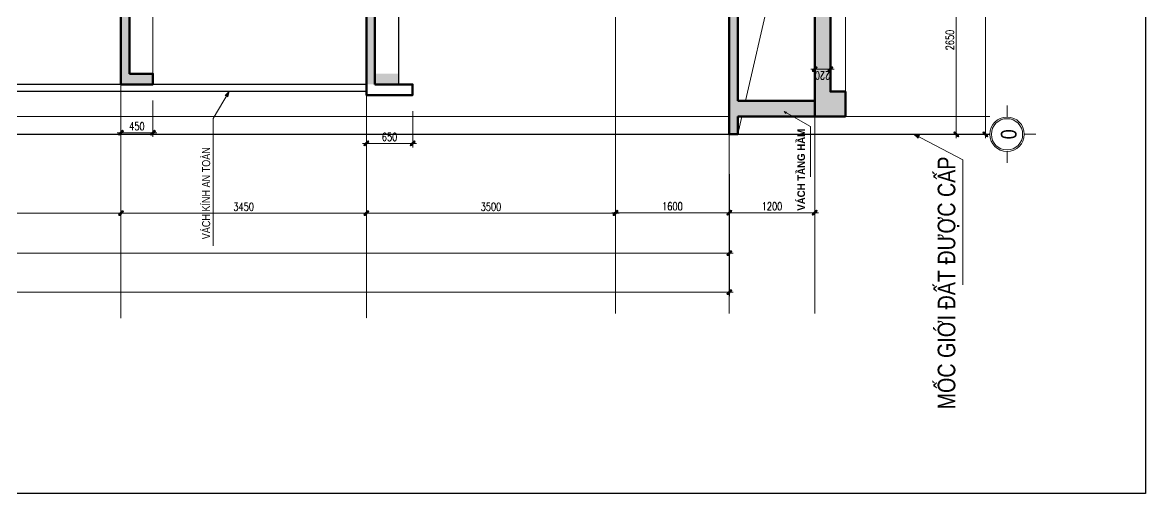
# Model space of a CAD drawing. Extents: x -165145 to 691808, y -202842 to 311040.
# Drawn here: x 63747 to 79529, y 28930 to 35552 of the extents above; entities that cross this region are included whole.
import ezdxf
from ezdxf.enums import TextEntityAlignment as Align

# ---------------------------------------------------------------- set-up
doc = ezdxf.new("R2010")
doc.units = 0
doc.header["$LTSCALE"] = 10
doc.header["$MEASUREMENT"] = 0
for name, pattern in [('ACAD_ISO04W100', [30, 24, -3, 0, -3]), ('HIDDEN', [2.3807, 1.587, -0.7937]), ('TIM', [26.01, 10, -3, 0.01, -3, 10])]:
    doc.linetypes.add(name, pattern=pattern)
doc.layers.get('Defpoints').update_dxf_attribs({"color": 5, "linetype": 'CONTINUOUS'})
for name, color, linetype, lineweight in [('ARROWS', 1, 'CONTINUOUS', 0), ('DIM', 8, 'CONTINUOUS', 13), ('GE_KC_NETKHUAT', 9, 'HIDDEN', 20), ('netchia', 2, 'CONTINUOUS', 20), ('TEXT', 4, 'CONTINUOUS', 20), ('THAY', 147, 'CONTINUOUS', 25), ('TIM TRUC', 8, 'ACAD_ISO04W100', 5), ('TRUC', 251, 'TIM', 5), ('wall', 7, 'CONTINUOUS', 50)]:
    doc.layers.add(name, color=color, linetype=linetype, lineweight=lineweight)
for name, color, linetype in [('KCS_BORDER', 3, 'CONTINUOUS'), ('KCS_DIM', 1, 'CONTINUOUS'), ('KCS_TEXT', 2, 'CONTINUOUS')]:
    doc.layers.add(name, color=color, linetype=linetype)
doc.styles.add('ROMANS', font='romans', dxfattribs={"width": 0.75, "bigfont": 'vns'})
doc.styles.add('SMTEXT', font='arial.ttf', dxfattribs={"width": 0.7})
doc.styles.add('VNARIALH', font='', dxfattribs={"width": 0.75})
doc.styles.add('VnArialNarrowH', font='')
doc.styles.add('VNCC-Arial', font='arial.ttf', dxfattribs={"width": 0.8})
doc.styles.get('VNARIALH').set_extended_font_data('.VnArialH')
doc.styles.get('VnArialNarrowH').set_extended_font_data('.VnArial NarrowH')
doc.dimstyles.new('fit 0.5', dxfattribs={"dimscale": 0.25, "dimtxt": 250, "dimasz": 75, "dimexe": 100, "dimexo": 300, "dimgap": 0.03, "dimtad": 0, "dimdec": 0, "dimdsep": 46, "dimtxsty": 'ROMANS', "dimblk": 'alex', "dimcen": 150, "dimclrd": 8, "dimclre": 8, "dimclrt": 7, "dimaunit": 1, "dimadec": 0, "dimazin": 0, "dimtfac": 0.072, "dimtdec": 0, "dimtix": 1, "dimtmove": 2, "dimatfit": 3, "dimldrblk": 'a-01', "dimfxl": 100, "dimtvp": 0.8, "dimtolj": 1, "dimarcsym": 0})
doc.dimstyles.new('fit0.75', dxfattribs={"dimscale": 0.5625, "dimtxt": 200, "dimasz": 75, "dimexe": 100, "dimexo": 400, "dimgap": 0.03, "dimtad": 0, "dimdec": 0, "dimdsep": 46, "dimtxsty": 'ROMANS', "dimblk": 'alex', "dimcen": 150, "dimclrd": 8, "dimclre": 8, "dimclrt": 7, "dimaunit": 1, "dimadec": 0, "dimazin": 0, "dimtfac": 0.072, "dimtdec": 0, "dimtix": 1, "dimtmove": 2, "dimatfit": 3, "dimldrblk": 'a-01', "dimfxl": 100, "dimtvp": 0.8, "dimtolj": 1, "dimarcsym": 0})
pattern_1 = [(50, (17468.87, 11417.71), (143.45204, -12.5504), [15, -165]), (355, (17468.87, 11417.71), (-27.7503, 150.4384), [12, -132]), (100.4514, (17480.82, 11416.66), (115.7019, 137.8879), [12.748, -140.2284]), (46.1842, (17468.87, 11457.7), (213.4482, -33.1038), [22.5, -247.5]), (96.6356, (17486.66, 11454.95), (186.9325, 194.8236), [19.122, -210.3426]), (351.1842, (17468.87, 11457.7), (186.9324, 194.8237), [18, -198]), (21, (17488.87, 11447.71), (119.3814, -80.5238), [15, -165]), (326, (17488.87, 11447.71), (48.6631, 145.03), [12, -132]), (71.4514, (17498.82, 11441), (168.0445, 64.5061), [12.748, -140.2284]), (37.5, (17468.87, 11417.71), (2.43197, 66.57877), [0, -130.4, 0, -134, 0, -132.5]), (7.5, (17468.87, 11417.71), (52.6139, 78.88234), [0, -76.4, 0, -127.4, 0, -50.5]), (327.5, (17424.27, 11417.71), (106.76449, -4.51097), [0, -50, 0, -156, 0, -207]), (317.5, (17404.27, 11417.71), (116.63723, 20.021), [0, -65, 0, -103.6, 0, -147]), (45, (17468.87, 11417.71), (-60.10408, 60.10408), []), (45, (17468.87, 11442.21), (-60.10408, 60.10408), [])]

# ---------------------------------------------------------------- blocks, each defined once
blk = doc.blocks.new('alex')
at = {"layer": 'ARROWS'}
h = blk.add_hatch(color=1, dxfattribs=at)
edge = h.paths.add_edge_path()
edge.add_line((0.4, 0.74), (-0.74, -0.4))
edge.add_ellipse((-0.57, -0.57), major_axis=(0.17, 0.17), ratio=1, start_angle=90, end_angle=270)
edge.add_line((-0.4, -0.74), (0.74, 0.4))
edge.add_ellipse((0.57, 0.57), major_axis=(0.17, 0.17), ratio=1, start_angle=270, end_angle=450)
blk.add_lwpolyline([(0.4, 0.74), (-0.74, -0.4, 1), (-0.4, -0.74), (0.74, 0.4, 1)], format="xyb", close=True, dxfattribs=at)
at = {"layer": 'netchia', "color": 2}
for p, q in [((1.27, 0), (-1.27, 0)), ((0, -1.27), (0, 1.27))]:
    blk.add_line(p, q, dxfattribs=at)
blk = doc.blocks.new('*D2741')
at = {"layer": 'Defpoints', "color": 0, "ltscale": 0.05, "transparency": 16777216}
for p in [(55631, 41639), (53817, 40040), (54304, 40040)]:
    blk.add_point(p, dxfattribs=at)
at = {"layer": 'DIM', "color": 8, "lineweight": -2, "ltscale": 0.05, "transparency": 16777216}
for p, q in [((55406, 41639), (53761, 41639)), ((53817, 41597), (53817, 40082)), ((54079, 40040), (53761, 40040))]:
    blk.add_line(p, q, dxfattribs=at)
at = {"layer": 'DIM', "color": 8, "lineweight": -2, "ltscale": 0.05, "transparency": 16777216, "xscale": 42.1875, "yscale": 42.1875, "zscale": 42.1875}
for p, rotation in [((53817, 41639), 90.00043988019083), ((53817, 40040), 270.0004398801908)]:
    blk.add_blockref('alex', p, dxfattribs=dict(at, rotation=rotation))
at = {"layer": 'DIM', "color": 7, "ltscale": 0.05, "transparency": 16777216, "insert": (53907, 40839), "char_height": 112.5, "attachment_point": 5, "rotation": 270.0004, "style": 'ROMANS'}
blk.add_mtext('\\A1;1600', dxfattribs=at)
blk = doc.blocks.new('a-01')
at = {"layer": 'ARROWS'}
blk.add_hatch(color=256, dxfattribs=at).paths.add_polyline_path([(-1.8, 0.49), (-1.8, -0.49), (0, 0)])
at = {"layer": 'netchia'}
blk.add_lwpolyline([(-1.8, 0.49), (-1.8, -0.49), (0, 0), (0, 0)], close=True, dxfattribs=at)
blk = doc.blocks.new('*D2742')
at = {"layer": 'Defpoints', "color": 0, "ltscale": 0.05, "transparency": 16777216}
for p in [(54723, 45139), (53811, 41639), (55212, 41639)]:
    blk.add_point(p, dxfattribs=at)
at = {"layer": 'DIM', "color": 8, "lineweight": -2, "ltscale": 0.05, "transparency": 16777216}
for p, q in [((54498, 45139), (53755, 45139)), ((53811, 45097), (53811, 41681)), ((54987, 41639), (53755, 41639))]:
    blk.add_line(p, q, dxfattribs=at)
at = {"layer": 'DIM', "color": 8, "lineweight": -2, "ltscale": 0.05, "transparency": 16777216, "xscale": 42.1875, "yscale": 42.1875, "zscale": 42.1875}
for p, rotation in [((53811, 45139), 90.00043988019083), ((53811, 41639), 270.0004398801908)]:
    blk.add_blockref('alex', p, dxfattribs=dict(at, rotation=rotation))
at = {"layer": 'DIM', "color": 7, "ltscale": 0.05, "transparency": 16777216, "insert": (53901, 43389), "char_height": 112.5, "attachment_point": 5, "rotation": 270.0004, "style": 'ROMANS'}
blk.add_mtext('\\A1;3500', dxfattribs=at)
blk = doc.blocks.new('*D2743')
at = {"layer": 'Defpoints', "color": 0, "ltscale": 0.05, "transparency": 16777216}
for p in [(54723, 48589), (53811, 45139), (55212, 45139)]:
    blk.add_point(p, dxfattribs=at)
at = {"layer": 'DIM', "color": 8, "lineweight": -2, "ltscale": 0.05, "transparency": 16777216}
for p, q in [((54498, 48589), (53755, 48589)), ((53811, 48547), (53811, 45181)), ((54987, 45139), (53755, 45139))]:
    blk.add_line(p, q, dxfattribs=at)
at = {"layer": 'DIM', "color": 8, "lineweight": -2, "ltscale": 0.05, "transparency": 16777216, "xscale": 42.1875, "yscale": 42.1875, "zscale": 42.1875}
for p, rotation in [((53811, 48589), 90.00043988019083), ((53811, 45139), 270.0004398801908)]:
    blk.add_blockref('alex', p, dxfattribs=dict(at, rotation=rotation))
at = {"layer": 'DIM', "color": 7, "ltscale": 0.05, "transparency": 16777216, "insert": (53901, 46864), "char_height": 112.5, "attachment_point": 5, "rotation": 270.0004, "style": 'ROMANS'}
blk.add_mtext('\\A1;3450', dxfattribs=at)
blk = doc.blocks.new('*D2744')
at = {"layer": 'Defpoints', "color": 0, "ltscale": 0.05, "transparency": 16777216}
for p in [(54723, 52039), (53811, 48589), (55212, 48589)]:
    blk.add_point(p, dxfattribs=at)
at = {"layer": 'DIM', "color": 8, "lineweight": -2, "ltscale": 0.05, "transparency": 16777216}
for p, q in [((54498, 52039), (53754, 52039)), ((53811, 51997), (53811, 48631)), ((54987, 48589), (53755, 48589))]:
    blk.add_line(p, q, dxfattribs=at)
at = {"layer": 'DIM', "color": 8, "lineweight": -2, "ltscale": 0.05, "transparency": 16777216, "xscale": 42.1875, "yscale": 42.1875, "zscale": 42.1875}
for p, rotation in [((53811, 52039), 90.00043988019083), ((53811, 48589), 270.0004398801908)]:
    blk.add_blockref('alex', p, dxfattribs=dict(at, rotation=rotation))
at = {"layer": 'DIM', "color": 7, "ltscale": 0.05, "transparency": 16777216, "insert": (53901, 50314), "char_height": 112.5, "attachment_point": 5, "rotation": 270.0004, "style": 'ROMANS'}
blk.add_mtext('\\A1;3450', dxfattribs=at)
blk = doc.blocks.new('*D2748')
at = {"layer": 'Defpoints', "color": 0, "ltscale": 0.05, "transparency": 16777216}
for p in [(54513, 65089), (52700, 40039), (54585, 40039)]:
    blk.add_point(p, dxfattribs=at)
at = {"layer": 'DIM', "color": 8, "lineweight": -2, "ltscale": 0.05, "transparency": 16777216}
for p, q in [((54288, 65089), (52644, 65089)), ((52700, 65047), (52700, 40082)), ((54360, 40039), (52644, 40039))]:
    blk.add_line(p, q, dxfattribs=at)
at = {"layer": 'DIM', "color": 8, "lineweight": -2, "ltscale": 0.05, "transparency": 16777216, "xscale": 42.1875, "yscale": 42.1875, "zscale": 42.1875}
for p, rotation in [((52700, 65089), 90.00043988019083), ((52700, 40039), 270.0004398801908)]:
    blk.add_blockref('alex', p, dxfattribs=dict(at, rotation=rotation))
at = {"layer": 'DIM', "color": 7, "ltscale": 0.05, "transparency": 16777216, "insert": (52790, 52564), "char_height": 112.5, "attachment_point": 5, "rotation": 270.0004, "style": 'ROMANS'}
blk.add_mtext('\\A1;25050', dxfattribs=at)
blk = doc.blocks.new('*D2751')
at = {"layer": 'Defpoints', "color": 0, "ltscale": 3, "transparency": 16777216}
for p in [(55619, 48589), (54941, 48139), (55619, 48139)]:
    blk.add_point(p, dxfattribs=at)
at = {"layer": 'DIM', "color": 8, "lineweight": -2, "ltscale": 3, "transparency": 16777216}
for p, q in [((55394, 48589), (54884, 48589)), ((54941, 48547), (54941, 48181)), ((55394, 48139), (54884, 48139))]:
    blk.add_line(p, q, dxfattribs=at)
at = {"layer": 'DIM', "color": 8, "lineweight": -2, "ltscale": 3, "transparency": 16777216, "xscale": 42.1875, "yscale": 42.1875, "zscale": 42.1875}
for p, rotation in [((54941, 48589), 90.00043988019083), ((54941, 48139), 270.0004398801908)]:
    blk.add_blockref('alex', p, dxfattribs=dict(at, rotation=rotation))
at = {"layer": 'DIM', "color": 7, "ltscale": 3, "transparency": 16777216, "insert": (55031, 48364), "char_height": 112.5, "attachment_point": 5, "rotation": 270.0004, "style": 'ROMANS'}
blk.add_mtext('\\A1;450', dxfattribs=at)
blk = doc.blocks.new('*D2769')
at = {"layer": 'Defpoints', "color": 0, "ltscale": 3, "transparency": 16777216}
for p in [(55469, 45139), (54791, 44489), (55469, 44489)]:
    blk.add_point(p, dxfattribs=at)
at = {"layer": 'DIM', "color": 8, "lineweight": -2, "ltscale": 3, "transparency": 16777216}
for p, q in [((55244, 45139), (54734, 45139)), ((54791, 45097), (54791, 44531)), ((55244, 44489), (54734, 44489))]:
    blk.add_line(p, q, dxfattribs=at)
at = {"layer": 'DIM', "color": 8, "lineweight": -2, "ltscale": 3, "transparency": 16777216, "xscale": 42.1875, "yscale": 42.1875, "zscale": 42.1875}
for p, rotation in [((54791, 45139), 90.00043988019083), ((54791, 44489), 270.0004398801908)]:
    blk.add_blockref('alex', p, dxfattribs=dict(at, rotation=rotation))
at = {"layer": 'DIM', "color": 7, "ltscale": 3, "transparency": 16777216, "insert": (54881, 44814), "char_height": 112.5, "attachment_point": 5, "rotation": 270.0004, "style": 'ROMANS'}
blk.add_mtext('\\A1;650', dxfattribs=at)
blk = doc.blocks.new('*D2787')
at = {"layer": 'Defpoints', "color": 0, "ltscale": 3, "transparency": 16777216}
for p in [(54145, 40040), (53817, 38840), (54139, 38840)]:
    blk.add_point(p, dxfattribs=at)
at = {"layer": 'DIM', "color": 8, "lineweight": -2, "ltscale": 3, "transparency": 16777216}
for p, q in [((53920, 40040), (53761, 40040)), ((53817, 39997), (53817, 38882)), ((53914, 38840), (53761, 38840))]:
    blk.add_line(p, q, dxfattribs=at)
at = {"layer": 'DIM', "color": 8, "lineweight": -2, "ltscale": 3, "transparency": 16777216, "xscale": 42.1875, "yscale": 42.1875, "zscale": 42.1875}
for p, rotation in [((53817, 40040), 90.00043988019083), ((53817, 38840), 270.0004398801908)]:
    blk.add_blockref('alex', p, dxfattribs=dict(at, rotation=rotation))
at = {"layer": 'DIM', "color": 7, "ltscale": 3, "transparency": 16777216, "insert": (53907, 39440), "char_height": 112.5, "attachment_point": 5, "rotation": 270.0004, "style": 'ROMANS'}
blk.add_mtext('\\A1;1200', dxfattribs=at)
blk = doc.blocks.new('*D2802')
at = {"layer": 'Defpoints', "color": 0, "transparency": 16777216}
for p in [(54919, 38425), (72419, 38205), (72419, 36441)]:
    blk.add_point(p, dxfattribs=at)
at = {"layer": 'DIM', "color": 8, "lineweight": -2, "transparency": 16777216}
for p, q in [((54919, 38200), (54919, 36385)), ((72419, 37980), (72419, 36385)), ((54961, 36441), (72377, 36441))]:
    blk.add_line(p, q, dxfattribs=at)
at = {"layer": 'DIM', "color": 8, "lineweight": -2, "transparency": 16777216, "xscale": 42.1875, "yscale": 42.1875, "zscale": 42.1875, "rotation": 180}
blk.add_blockref('alex', (54919, 36441), dxfattribs=at)
at = {"layer": 'DIM', "color": 8, "lineweight": -2, "transparency": 16777216, "xscale": 42.1875, "yscale": 42.1875, "zscale": 42.1875}
blk.add_blockref('alex', (72419, 36441), dxfattribs=at)
at = {"layer": 'DIM', "color": 7, "transparency": 16777216, "insert": (65569, 36531), "char_height": 112.5, "attachment_point": 5, "style": 'ROMANS'}
blk.add_mtext('\\A1;17500', dxfattribs=at)
blk = doc.blocks.new('*D2803')
at = {"layer": 'Defpoints', "color": 0, "transparency": 16777216}
for p in [(54919, 38418), (57569, 38418), (57569, 36850)]:
    blk.add_point(p, dxfattribs=at)
at = {"layer": 'DIM', "color": 8, "lineweight": -2, "transparency": 16777216}
for p, q in [((54919, 38193), (54919, 36793)), ((57569, 38193), (57569, 36793)), ((54961, 36850), (57527, 36850))]:
    blk.add_line(p, q, dxfattribs=at)
at = {"layer": 'DIM', "color": 8, "lineweight": -2, "transparency": 16777216, "xscale": 42.1875, "yscale": 42.1875, "zscale": 42.1875, "rotation": 180}
blk.add_blockref('alex', (54919, 36850), dxfattribs=at)
at = {"layer": 'DIM', "color": 8, "lineweight": -2, "transparency": 16777216, "xscale": 42.1875, "yscale": 42.1875, "zscale": 42.1875}
blk.add_blockref('alex', (57569, 36850), dxfattribs=at)
at = {"layer": 'DIM', "color": 7, "transparency": 16777216, "insert": (56244, 36940), "char_height": 112.5, "attachment_point": 5, "style": 'ROMANS'}
blk.add_mtext('\\A1;2650', dxfattribs=at)
blk = doc.blocks.new('*D2805')
at = {"layer": 'Defpoints', "color": 0, "transparency": 16777216}
for p in [(53248, 62289), (53420, 62289), (54925, 40040)]:
    blk.add_point(p, dxfattribs=at)
at = {"layer": 'DIM', "color": 8, "lineweight": -2, "transparency": 16777216}
for p, q in [((53195, 62289), (53192, 62289)), ((53248, 40082), (53248, 62247)), ((54700, 40040), (53192, 40040))]:
    blk.add_line(p, q, dxfattribs=at)
at = {"layer": 'DIM', "color": 8, "lineweight": -2, "transparency": 16777216, "xscale": 42.1875, "yscale": 42.1875, "zscale": 42.1875}
for p, rotation in [((53248, 62289), 90), ((53248, 40040), 270)]:
    blk.add_blockref('alex', p, dxfattribs=dict(at, rotation=rotation))
at = {"layer": 'DIM', "color": 7, "transparency": 16777216, "insert": (53158, 51164), "char_height": 112.5, "attachment_point": 5, "rotation": 90, "style": 'ROMANS'}
blk.add_mtext('\\A1;22250', dxfattribs=at)
blk = doc.blocks.new('tentruc')
at = {"layer": 'DIM'}
for p, q in [((0, 311), (0, 516)), ((-516, 0), (-311, 0)), ((-516, 0), (-311, 0)), ((311, 0), (516, 0)), ((311, 0), (516, 0)), ((0, -516), (0, -311))]:
    blk.add_line(p, q, dxfattribs=at)
at = {"layer": 'DIM', "ltscale": 0.5}
blk.add_circle((0, 0), 311, dxfattribs=at)
at = {"layer": 'DIM'}
blk.add_circle((0, 0), 281, dxfattribs=at)
at = {"layer": 'DIM', "color": 7, "linetype": 'ByBlock', "ltscale": 0.5, "style": 'VNARIALH', "width": 1.1}
blk.add_attdef('A', text='', height=281, dxfattribs=at).set_placement((0, -107), align=Align.CENTER)
blk = doc.blocks.new('*D2838')
at = {"layer": 'Defpoints', "color": 0, "transparency": 16777216}
for p in [(55389, 38840), (55440, 38620), (55835, 38620)]:
    blk.add_point(p, dxfattribs=at)
at = {"layer": 'DIM', "color": 8, "lineweight": -2, "transparency": 16777216}
for p, q in [((55614, 38840), (55891, 38840)), ((55835, 38798), (55835, 38662)), ((55665, 38620), (55891, 38620))]:
    blk.add_line(p, q, dxfattribs=at)
at = {"layer": 'DIM', "color": 8, "lineweight": -2, "transparency": 16777216, "xscale": 42.1875, "yscale": 42.1875, "zscale": 42.1875}
for p, rotation in [((55835, 38840), 90), ((55835, 38620), 270)]:
    blk.add_blockref('alex', p, dxfattribs=dict(at, rotation=rotation))
at = {"layer": 'DIM', "color": 7, "transparency": 16777216, "insert": (55745, 38730), "char_height": 112.5, "attachment_point": 5, "rotation": 90, "style": 'ROMANS'}
blk.add_mtext('\\A1;220', dxfattribs=at)
blk = doc.blocks.new('A$C1e1774cd')
at = {"layer": 'wall', "true_color": 0x79c3b8}
h = blk.add_hatch(dxfattribs=at)
h.set_pattern_fill('BT-01', color=123, scale=20, pattern_type=2)
h.set_pattern_definition([(50, (17468.98, 1068.1), (143.452, -12.5504), [15, -165]), (355, (17468.98, 1068.1), (-27.7503, 150.4384), [12, -132]), (100.4514, (17480.93, 1067.05), (115.7019, 137.8879), [12.748, -140.2284]), (46.1842, (17468.98, 1108.1), (213.4482, -33.1038), [22.5, -247.5]), (96.6356, (17486.76, 1105.34), (186.9325, 194.8236), [19.122, -210.3426]), (351.1842, (17468.98, 1108.1), (186.9324, 194.8237), [18, -198]), (21, (17488.98, 1098.1), (119.3814, -80.5238), [15, -165]), (326, (17488.98, 1098.1), (48.6631, 145.03), [12, -132]), (71.4514, (17498.92, 1091.39), (168.0445, 64.5061), [12.748, -140.2284]), (37.5, (17468.976, 1068.096), (2.43197, 66.57877), [0, -130.4, 0, -134, 0, -132.5]), (7.5, (17468.976, 1068.096), (52.6139, 78.88234), [0, -76.4, 0, -127.4, 0, -50.5]), (327.5, (17424.376, 1068.096), (106.76449, -4.51097), [0, -50, 0, -156, 0, -207]), (317.5, (17404.38, 1068.1), (116.63723, 20.021), [0, -65, 0, -103.6, 0, -147]), (45, (17468.976, 1068.1), (-60.10408, 60.10408), []), (45, (17468.976, 1092.6), (-60.10408, 60.10408), [])])
h.paths.add_polyline_path([(700, 9750.1), (15320, 9750.2), (15320, 9300.2), (15100, 9300.2), (15100, 9630.2), (13699.9, 9630.8), (13699.9, 9250.8), (13399.9, 9250.8), (13399.9, 9630.8), (10000.3, 9630.1), (10000.3, 9250.1), (9700.3, 9250.1), (9700.3, 9630.1), (6400.8, 9630.1), (6400.8, 9250.5), (6100.8, 9250.5), (6100.8, 9630.1), (2950, 9630.1), (2950, 9250.1), (2650, 9250.1), (2650, 9630.1), (850, 9630.1), (850, 9300.1), (700, 9300.1)])
h = blk.add_hatch(dxfattribs=at)
h.set_pattern_fill('BT-01', color=123, scale=20, pattern_type=2)
h.set_pattern_definition([(50, (17469.01, -2382.29), (143.452, -12.5504), [15, -165]), (355, (17469.01, -2382.29), (-27.7503, 150.4384), [12, -132]), (100.4514, (17480.97, -2383.34), (115.7019, 137.8879), [12.748, -140.2284]), (46.1842, (17469.01, -2342.3), (213.4482, -33.1038), [22.5, -247.5]), (96.6356, (17486.8, -2345.05), (186.9325, 194.8236), [19.122, -210.3426]), (351.1842, (17469, -2342.3), (186.9324, 194.8237), [18, -198]), (21, (17489.01, -2352.29), (119.3814, -80.5238), [15, -165]), (326, (17489.01, -2352.29), (48.6631, 145.03), [12, -132]), (71.4514, (17498.96, -2359), (168.0445, 64.5061), [12.748, -140.2284]), (37.5, (17469.01, -2382.29), (2.43197, 66.57877), [0, -130.4, 0, -134, 0, -132.5]), (7.5, (17469.01, -2382.29), (52.6139, 78.88234), [0, -76.4, 0, -127.4, 0, -50.5]), (327.5, (17424.41, -2382.29), (106.76449, -4.51097), [0, -50, 0, -156, 0, -207]), (317.5, (17404.41, -2382.29), (116.63723, 20.021), [0, -65, 0, -103.6, 0, -147]), (45, (17469.01, -2382.29), (-60.10408, 60.10408), []), (45, (17469.01, -2357.79), (-60.10408, 60.10408), [])])
h.paths.add_polyline_path([(700.1, 6299.7), (15320, 6299.8), (15320, 5849.8), (15100, 5849.8), (15100, 6179.8), (13699.9, 6180.4), (13699.9, 5800.4), (13399.9, 5800.4), (13399.9, 6180.4), (10000.3, 6179.7), (10000.3, 5799.8), (9700.3, 5799.8), (9700.3, 6179.8), (6400.8, 6179.7), (6400.8, 5800.1), (6100.8, 5800.1), (6100.8, 6179.7), (2950, 6179.7), (2950, 5799.7), (2650, 5799.7), (2650, 6179.7), (850.1, 6179.7), (850.1, 5849.7), (700.1, 5849.7)])
h = blk.add_hatch(dxfattribs=at)
h.set_pattern_fill('BT-01', color=123, scale=20, pattern_type=2)
h.set_pattern_definition(pattern_1)
h.paths.add_polyline_path([(4380, 2799.7), (4160, 2799.7), (4159.3, 2621.6), (1760, 1200), (0, 1200), (0, 1080), (250, 1080), (250, 0.1), (470, 0.1), (470, 1080), (1792.9, 1080), (4188.6, 2499.7), (4380, 2499.7)])
h = blk.add_hatch(dxfattribs=at)
h.set_pattern_fill('BT-01', color=123, scale=20, pattern_type=2)
h.set_pattern_definition(pattern_1)
h.paths.add_polyline_path([(14128.4, -219.8), (15100, -219.8), (15100, -626), (15320, -626), (15320, 0.2), (470, 0.1), (250, 0.1), (250, -432.5), (600, -432.5), (600, -219.9), (1800, -219.9), (1800, -432.4), (4321, -432.4), (4321, -219.9), (5346.7, -219.9), (5346.7, -432.4), (7028.7, -432.4), (7028.7, -219.9), (8946.4, -219.9), (8946.4, -432.4), (10628.4, -432.4), (10628.4, -219.9), (12465.7, -219.8), (12465.7, -432.4), (14128.4, -432.3)])
at = {"layer": 'DIM'}
for p, q in [((0, 1080), (250, 1022.6)), ((470, 972), (4700, 0.1)), ((250, -432.5), (470, -432.5))]:
    blk.add_line(p, q, dxfattribs=at)
at = {"layer": 'DIM', "ltscale": 0.05}
blk.add_lwpolyline([(3745.5, -432.4), (2945, -430.4), (2911.5, -305.4), (2880.5, -504.9), (2850, -432.4), (250, -432.5)], dxfattribs=at)
at = {"layer": 'KCS_BORDER', "ltscale": 0.05}
blk.add_line((-0.2, 26249.7), (0, -2459.3), dxfattribs=at)
at = {"layer": 'THAY', "ltscale": 0.05}
for p, q in [((600, 6299.7), (599.9, 23614)), ((700, 6299.7), (699.9, 23504.5)), ((9600.3, 5849.8), (700, 5849.7))]:
    blk.add_line(p, q, dxfattribs=at)
at = {"layer": 'TIM TRUC', "ltscale": 0.05}
for p, q in [((20270.1, 9750.3), (-2584, 9750)), ((20270.1, 9749.8), (-2584, 9749.7)), ((2649.9, 9299.7), (700, 9299.7)), ((17500, 6300.3), (-2583.9, 6300)), ((17500, 6299.8), (-2583.9, 6299.7)), ((-1106.5, 6299.7), (26.9, 6299.7)), ((20317.3, 2799.8), (-2517.1, 2799.7)), ((0, 1200), (-2510.9, 1200))]:
    blk.add_line(p, q, dxfattribs=at)
at = {"layer": 'TRUC', "ltscale": 0.05}
for p, q in [((249.6, 26250), (250, 1200)), ((20317.3, 2800.3), (-2517.1, 2800)), ((20317.3, 1200.3), (-2517.1, 1200)), ((250, 1080), (250.1, -2459)), ((20317.3, 0.3), (-2517, 0))]:
    blk.add_line(p, q, dxfattribs=at)
at = {"layer": 'wall', "ltscale": 0.05}
for p, q in [((15319.9, 9749.8), (700, 9749.7)), ((2649.9, 9629.7), (850, 9629.7)), ((15320, 6299.8), (550, 6299.7)), ((2650, 6179.7), (700, 6179.7)), ((0, 1200), (1760, 1200)), ((0, 1080), (250, 1080)), ((250, 1080), (250, -432.5)), ((470, 1080), (470, 0.1)), ((470, 1080), (1792.9, 1080)), ((15320, 0.2), (470, 0.1))]:
    blk.add_line(p, q, dxfattribs=at)
at = {"layer": 'wall'}
for p, q in [((0, 1080), (0, 1200)), ((470, 0.1), (250, 0.1))]:
    blk.add_line(p, q, dxfattribs=at)
at = {"layer": 'wall', "ltscale": 0.05}
for points in [[(850, 9629.7), (850, 9299.7), (700, 9299.7), (700, 9749.7), (850, 9749.7)], [(700, 6179.7), (700, 5649.7), (550, 5649.7), (550, 6299.7), (700, 6299.7)], [(250, -432.5), (600, -432.5), (600, -219.9), (1800, -219.9), (1800, -432.4)]]:
    blk.add_lwpolyline(points, dxfattribs=at)
at = {"layer": 'TEXT'}
ref = blk.add_blockref('tentruc', (0, -2702.5), dxfattribs=dict(at, xscale=-0.78125, yscale=0.78125, zscale=0.78125, rotation=180.0004398684359))
ref.add_attrib('A', '0', dxfattribs={"color": 7, "linetype": 'ByBlock', "ltscale": 0.5, "height": 219.7, "rotation": 0.00044, "style": 'VnArialNarrowH'}).set_placement((0, -2835.9), align=Align.CENTER)
at = {"layer": 'KCS_DIM', "ltscale": 0.05, "insert": (77, 243.8), "char_height": 107.738, "width": 3594.863, "attachment_point": 3, "rotation": 0.00044, "style": 'SMTEXT'}
blk.add_mtext('{\\fArial|b1|i0|c0|p34;\\W0.9;VÁCH TẦNG HẦM \\T0.75; }', dxfattribs=at)
at = {"layer": 'KCS_TEXT', "ltscale": 0.05, "style": 'VNCC-Arial', "width": 0.8}
blk.add_text('MỐC GIỚI ĐẤT ĐƯỢC CẤP  ', height=247.5, dxfattribs=at).set_placement((-159.2, -1975.7), align=Align.RIGHT)
at = {"layer": 'TEXT', "style": 'VNCC-Arial', "width": 0.8}
blk.add_text('VÁCH KÍNH AN TOÀN ', height=113.906, rotation=0.00044, dxfattribs=at).set_placement((-1475, 8495.5))
at = {"layer": 'DIM', "ltscale": 0.05}
for base, p1, p2, picture, middle in [((-2218.6, 1199.8), (-405.8, 26249.7), (-334.1, 1199.9), '*D2748', (-2128.7, 13724.8)), ((-1108.3, 9749.7), (-196.4, 13199.7), (293.1, 9749.7), '*D2744', (-1018.3, 11474.7)), ((-1108.2, 6299.7), (-196.4, 9749.7), (293.1, 6299.7), '*D2743', (-1018.3, 8024.7)), ((-1108.2, 2799.7), (-196.4, 6299.7), (293.2, 2799.7), '*D2742', (-1018.2, 4549.7)), ((-1102, 1200), (712.2, 2799.7), (-615.3, 1200), '*D2741', (-1012, 1999.8))]:
    dim = blk.add_linear_dim(base=base, p1=p1, p2=p2, angle=90.00044, dimstyle='fit0.75', dxfattribs=at)
    dim.commit()
    dim.dimension.update_dxf_attribs({"geometry": picture, "text_midpoint": middle, "insert": (-54919, -38839.6)})
at = {"layer": 'DIM'}
for base, p1, p2, angle, picture, middle in [((-1671.3, 23449.7), (6.2, 1200), (-1499, 23449.7), 90, '*D2805', (-1761.3, 12324.8)), ((916, -219.9), (470, 0.4), (521, -219.9), 270, '*D2838', (826, -109.8))]:
    dim = blk.add_linear_dim(base=base, p1=p1, p2=p2, angle=angle, dimstyle='fit0.75', dxfattribs=at)
    dim.commit()
    dim.dimension.update_dxf_attribs({"geometry": picture, "text_midpoint": middle, "insert": (-54919, -38839.6)})
at = {"layer": 'DIM', "ltscale": 3}
for base, p1, p2, picture, middle in [((21.6, 9299.7), (700, 9749.7), (700, 9299.7), '*D2751', (111.6, 9524.7)), ((-128.4, 5649.7), (550, 6299.7), (550, 5649.7), '*D2769', (-38.4, 5974.7)), ((-1102, 0.1), (-773.7, 1200), (-779.9, 0.1), '*D2787', (-1012, 600))]:
    dim = blk.add_linear_dim(base=base, p1=p1, p2=p2, angle=90.00044, dimstyle='fit0.75', dxfattribs=at)
    dim.commit()
    dim.dimension.update_dxf_attribs({"geometry": picture, "text_midpoint": middle, "insert": (-54919, -38839.6)})
at = {"layer": 'DIM'}
dim = blk.add_linear_dim(base=(17500, -2398.3), p1=(0, -414.9), p2=(17500, -634.8), dimstyle='fit0.75', dxfattribs=at)
dim.commit()
dim.dimension.update_dxf_attribs({"geometry": '*D2802', "text_midpoint": (10650.3, -2308.3), "dimtype": 128, "insert": (-54919, -38839.6)})
dim = blk.add_linear_dim(base=(2650, -1989.8), p1=(0, -421.4), p2=(2650, -421.4), dimstyle='fit0.75', dxfattribs=at)
dim.commit()
dim.dimension.update_dxf_attribs({"geometry": '*D2803', "text_midpoint": (1325, -1899.8), "insert": (-54919, -38839.6)})
at = {"layer": 'DIM', "ltscale": 0.05}
for points, dimstyle in [([(600, 8227.4), (220.3, 8454.3), (-1565.7, 8454.3)], 'fit0.75'), ([(318.5, 430), (109, 60.5), (-600, 60.5)], 'fit 0.5')]:
    blk.add_leader(points, dimstyle=dimstyle, override={"dimgap": 0.03, "dimtad": 0}, dxfattribs=at)
blk.add_leader([(0, -1394), (-359.1, -2081.1), (-2115.2, -2081.1)], dimstyle='fit0.75', dxfattribs=at)

msp = doc.modelspace()

# ---------------------------------------------------------------- linework, layer by layer
at = {"layer": 'Defpoints'}
msp.add_lwpolyline([(45028.61403, 57630.46775), (79528.61403, 57630.46775), (79528.61403, 28930.46775), (45028.61403, 28930.46775)], close=True, dxfattribs=at)

# ---------------------------------------------------------------- block references
at = {"layer": 'GE_KC_NETKHUAT', "rotation": 90}
msp.add_blockref('A$C1e1774cd', (74879.76299, 33979.75393), dxfattribs=at)

doc.saveas('drawing.dxf')
